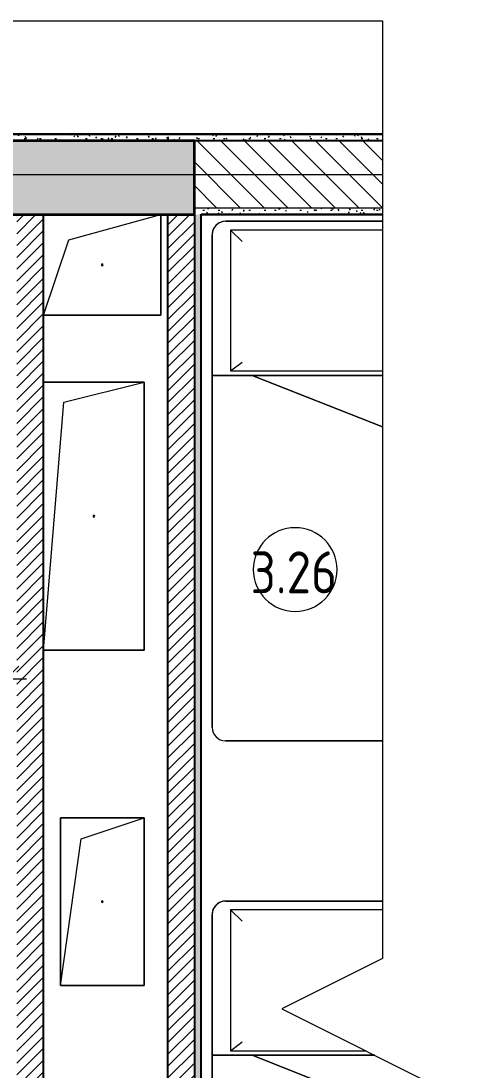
# Model space of a CAD drawing. Header units: millimetres. Extents: x 63482 to 319368, y -8553 to 29000.
# Drawn here: x 305917 to 307296, y 7825 to 10958 of the extents above; entities that cross this region are included whole.
import ezdxf

# ---------------------------------------------------------------- set-up
doc = ezdxf.new("R2010")
doc.units = ezdxf.units.MM
for name, color, linetype, lineweight in [('A-ANNO-DIMS', 7, 'Continuous', 9), ('A-ANNO-DIMS-50', 7, 'Continuous', 9), ('A-AREA-IDEN', 7, 'Continuous', 9), ('A-DETL-GENF', 7, 'Continuous', 9), ('A-GENM', 7, 'Continuous', 9), ('A-WALL', 7, 'Continuous', 9), ('I-FURN', 7, 'Continuous', 9), ('I-WALL', 7, 'Continuous', 9), ('Оси', 7, 'Continuous', 9)]:
    doc.layers.add(name, color=color, linetype=linetype, lineweight=lineweight)
for name, color, linetype, lineweight, true_color in [('A-WALL-1', 7, 'Continuous', 25, 0x3c3c3c), ('A-WALL-3', 7, 'Continuous', 35, 0x3c3c3c), ('A-WALL-FNSH-1', 7, 'Continuous', 15, 0x3c3c3c)]:
    doc.layers.add(name, color=color, linetype=linetype, lineweight=lineweight, true_color=true_color)
doc.styles.add('GOST Common_2', font='GOST_Common.ttf', dxfattribs={"width": 0.9, "height": 125})
doc.styles.add('ISOCPEUR', font='isocpeur.ttf', dxfattribs={"width": 0.9, "height": 125})
doc.dimstyles.new('ISO-2_5_0_9К_БОЛЬШОЙ', dxfattribs={"dimscale": 304.8, "dimtxt": 124.497647, "dimasz": 0.246063, "dimexe": 0.19685, "dimexo": 0.492126, "dimgap": 0, "dimtad": 1, "dimdec": 0, "dimrnd": 10, "dimzin": 0, "dimdsep": 46, "dimtxsty": 'ISOCPEUR', "dimblk1": 'OBLIQUE', "dimblk2": 'OBLIQUE', "dimsah": 1, "dimcen": 0.09, "dimdle": 0.19685, "dimazin": 0, "dimtfac": 1, "dimtdec": 4, "dimtix": 1, "dimtmove": 0, "dimatfit": 3, "dimfxl": 1, "dimtvp": 1, "dimtolj": 1, "dimtzin": 0, "dimarcsym": 2})
pattern_1 = [(45, (204824.617, 0), (-17.6776695, 17.6776695), [])]
pattern_2 = [(0, (204824.617, 0), (60.96, 15.24), [5.029, -40.691, 5.029, -40.691, -243.84]), (0, (204824.617, 0), (60.96, 15.24), [-91.44, 5.029, -86.411, 5.029, -40.691, -106.68]), (0, (204824.617, 0), (60.96, 15.24), [-228.6, 5.029, -25.451, 5.029, -71.171]), (120, (204847.477, 7.62), (-43.6782272, 45.1729086), [5.029, -40.691, 5.029, -40.691, -243.84]), (120, (204847.477, 7.62), (-43.6782272, 45.1729086), [-91.44, 5.029, -86.411, 5.029, -40.691, -106.68]), (120, (204847.477, 7.62), (-43.6782272, 45.1729086), [-228.6, 5.029, -25.451, 5.029, -71.171]), (240, (204855.097, 38.1), (-17.2817728, -60.4129086), [5.029, -40.691, 5.029, -40.691, -243.84]), (240, (204855.097, 38.1), (-17.2817728, -60.4129086), [-91.44, 5.029, -86.411, 5.029, -40.691, -106.68]), (240, (204855.097, 38.1), (-17.2817728, -60.4129086), [-228.6, 5.029, -25.451, 5.029, -71.171])]

# ---------------------------------------------------------------- blocks, each defined once
blk = doc.blocks.new('GM_Отверстие прямоугольное _в плите_ - Отверстие-21606471-Фрагмент 3_2')
at = {"layer": 'A-GENM'}
for p, q in [((-100, 75), (175, 150)), ((175, 150), (175, -150)), ((175, -150), (175, 150)), ((-175, -150), (-100, 75)), ((175, -150), (-175, -150)), ((-175, -150), (175, -150))]:
    blk.add_line(p, q, dxfattribs=at)
for start, end in [(360, 180), (180, 360)]:
    blk.add_arc((0, 0), 2.5, start, end, dxfattribs=at)
blk = doc.blocks.new('GM_Отверстие прямоугольное _в плите_ - Отверстие-21993100-Фрагмент 3_2')
at = {"layer": 'A-GENM'}
for p, q in [((-150, 400), (150, 400)), ((150, 400), (-150, 400)), ((-90, 340), (150, 400)), ((150, 400), (150, -400)), ((150, -400), (150, 400)), ((-150, -400), (-90, 340)), ((150, -400), (-150, -400)), ((-150, -400), (150, -400))]:
    blk.add_line(p, q, dxfattribs=at)
for start, end in [(360, 180), (180, 360)]:
    blk.add_arc((0, 0), 2.5, start, end, dxfattribs=at)
blk = doc.blocks.new('GM_Отверстие прямоугольное _в плите_ - Отверстие-21609826-Фрагмент 3_2')
at = {"layer": 'A-GENM'}
for p, q in [((-125, -250), (-125, 250)), ((-125, 250), (125, 250)), ((125, 250), (-125, 250)), ((-125, 250), (-125, -250)), ((-62.5, 187.5), (125, 250)), ((125, 250), (125, -250)), ((125, -250), (125, 250)), ((-125, -250), (-62.5, 187.5)), ((125, -250), (-125, -250)), ((-125, -250), (125, -250))]:
    blk.add_line(p, q, dxfattribs=at)
for start, end in [(360, 180), (180, 360)]:
    blk.add_arc((0, 0), 2.5, start, end, dxfattribs=at)
blk = doc.blocks.new('Bed - Small Sizes - 1_118-25585773-Фрагмент 3_2')
at = {"layer": 'I-FURN'}
for p, q in [((175.9, 0), (-292.7, 0)), ((-292.7, 0), (175.9, 0)), ((175.9, 0), (-292.7, 0)), ((-292.7, 0), (175.9, 0)), ((-277.5, -26.2), (-242.7, -60)), ((175.9, -26.2), (-277.5, -26.2)), ((-277.5, -26.2), (-277.5, -446.2)), ((175.9, -26.2), (-277.5, -26.2)), ((-277.5, -26.2), (-277.5, -446.2)), ((-332.7, -40), (-332.7, -460)), ((-332.7, -460), (-332.7, -40)), ((-332.7, -40), (-332.7, -460)), ((-332.7, -460), (-332.7, -40)), ((-277.5, -446.2), (-242.7, -420)), ((-332.7, -460), (-212.7, -460)), ((-212.7, -460), (-332.7, -460)), ((-332.7, -460), (-332.7, -1510)), ((-332.7, -1510), (-332.7, -460)), ((-332.7, -460), (-212.7, -460)), ((-277.5, -446.2), (125.2, -446.2)), ((-277.5, -446.2), (125.2, -446.2)), ((-212.7, -460), (152.7, -460)), ((152.7, -460), (-212.7, -460)), ((152.7, -460), (-212.7, -460)), ((-212.7, -460), (287.3, -657.7)), ((287.3, -657.7), (-212.7, -460)), ((-212.7, -460), (152.7, -460)), ((-212.7, -460), (287.3, -657.7)), ((-212.7, -460), (152.7, -460)), ((287.3, -657.7), (287.3, -527.3)), ((287.3, -527.3), (287.3, -657.7)), ((287.3, -657.7), (287.3, -527.3)), ((287.3, -527.3), (287.3, -657.7)), ((287.3, -715.8), (287.3, -657.7)), ((287.3, -657.7), (287.3, -715.8)), ((-292.7, -1550), (175.9, -1550)), ((175.9, -1550), (-292.7, -1550))]:
    blk.add_line(p, q, dxfattribs=at)
for centre, start, end in [((-292.7, -40), 90, 180), ((-292.7, -40), 90, 165), ((-292.7, -40), 90, 180), ((-292.7, -40), 150, 180), ((-292.7, -40), 165, 180), ((-292.7, -40), 120, 150), ((-292.7, -40), 90, 120), ((-292.7, -1510), 180, 270), ((-292.7, -1510), 180, 270)]:
    blk.add_arc(centre, 40, start, end, dxfattribs=at)
blk = doc.blocks.new('Bed - Small Sizes - 1_118-V335-Фрагмент 3_2')
at = {"layer": 'I-FURN'}
for p, q in [((175.9, 0), (-292.7, 0)), ((-292.7, 0), (175.9, 0)), ((175.9, 0), (-292.7, 0)), ((-292.7, 0), (175.9, 0)), ((-277.5, -26.2), (-242.7, -60)), ((175.9, -26.2), (-277.5, -26.2)), ((-277.5, -26.2), (-277.5, -446.2)), ((175.9, -26.2), (-277.5, -26.2)), ((-277.5, -26.2), (-277.5, -446.2)), ((-332.7, -40), (-332.7, -460)), ((-332.7, -460), (-332.7, -40)), ((-332.7, -40), (-332.7, -460)), ((-332.7, -460), (-332.7, -40)), ((-277.5, -446.2), (-242.7, -420)), ((-332.7, -460), (-212.7, -460)), ((-212.7, -460), (-332.7, -460)), ((-332.7, -460), (-332.7, -1510)), ((-332.7, -1510), (-332.7, -460)), ((-332.7, -460), (-212.7, -460)), ((-277.5, -446.2), (175.9, -446.2)), ((-277.5, -446.2), (175.9, -446.2)), ((-212.7, -460), (175.9, -460)), ((175.9, -460), (-212.7, -460)), ((175.9, -460), (-212.7, -460)), ((-212.7, -460), (175.9, -613.6)), ((175.9, -613.6), (-212.7, -460)), ((-212.7, -460), (175.9, -460)), ((-212.7, -460), (175.9, -613.6)), ((-212.7, -460), (175.9, -460)), ((-292.7, -1550), (175.9, -1550)), ((175.9, -1550), (-292.7, -1550))]:
    blk.add_line(p, q, dxfattribs=at)
for centre, start, end in [((-292.7, -40), 90, 180), ((-292.7, -40), 90, 180), ((-292.7, -40), 90, 180), ((-292.7, -40), 165, 180), ((-292.7, -40), 90, 165), ((-292.7, -1510), 180, 270), ((-292.7, -1510), 180, 270)]:
    blk.add_arc(centre, 40, start, end, dxfattribs=at)
blk = doc.blocks.new('DET_L_Линия разрыва - М100-31032908-Фрагмент 3_2')
at = {"layer": 'A-DETL-GENF'}
for p, q in [((2947.9, -300), (3247.9, 300)), ((0, 0), (2797.9, 0)), ((2797.9, 0), (2947.9, -300))]:
    blk.add_line(p, q, dxfattribs=at)
blk = doc.blocks.new('DET_L_Линия разрыва - М100-30991471-Фрагмент 3_2')
at = {"layer": 'A-DETL-GENF'}
blk.add_line((4539.1, 0), (0, 0), dxfattribs=at)
blk = doc.blocks.new('DIMBLOCK77-Фрагмент 3_2')
at = {"layer": 'A-ANNO-DIMS-50'}
for p, q in [((305013.6, 9081), (305013.6, 8935.1)), ((305013.6, 8995.1), (305013.6, 9081)), ((305873.6, 8898.1), (305873.6, 9055.1)), ((304953.6, 8995.1), (305933.6, 8995.1)), ((305873.6, 8995.1), (305873.6, 8898.1))]:
    blk.add_line(p, q, dxfattribs=at)
at = {"layer": 'A-ANNO-DIMS-50', "lineweight": 20}
for p, q in [((305013.6, 8995.1), (305051.1, 9032.6)), ((305873.6, 8995.1), (305911.1, 9032.6)), ((305013.6, 8995.1), (304976.1, 8957.6)), ((305873.6, 8995.1), (305836.1, 8957.6))]:
    blk.add_line(p, q, dxfattribs=at)
at = {"layer": 'A-ANNO-DIMS-50', "color": 0, "insert": (305325.1, 9158.4), "char_height": 125, "width": 284.429, "attachment_point": 1, "line_spacing_factor": 1.149209, "style": 'ISOCPEUR'}
blk.add_mtext('860', dxfattribs=at)
blk = doc.blocks.new('_Oblique')
at = {"color": 0, "linetype": 'ByBlock', "lineweight": -2}
blk.add_line((-0.5, -0.5), (0.5, 0.5), dxfattribs=at)
blk = doc.blocks.new('Марка_Помещения - Номер-25198446-Фрагмент 3_2')
at = {"layer": 'A-AREA-IDEN'}
for start, end in [(360, 180), (180, 360)]:
    blk.add_arc((0, 0), 2.5, start, end, dxfattribs=at)

msp = doc.modelspace()

# ---------------------------------------------------------------- hatches: boundary and pattern name
at = {"layer": 'I-WALL'}
h = msp.add_hatch(dxfattribs=at)
h.set_pattern_fill('FP_20', color=256, style=0, pattern_type=2)
h.set_pattern_definition([(135, (204824.617, 0), (-35.35534, -35.35534), [])])
h.paths.add_polyline_path([(299034.6, 10400), (299034.6, 10600), (298284.6, 10600), (298284.6, 10400), (299014.6, 10400)])
h.paths.add_polyline_path([(306434.6, 10400), (306996.2, 10400), (306996.2, 10600), (306434.6, 10600)])
h.paths.add_polyline_path([(297334.6, 10400), (297334.6, 10600), (297317.9, 10600), (297317.9, 10400)])
h = msp.add_hatch(dxfattribs=at)
h.set_pattern_fill('FP_3', color=256, style=0, pattern_type=2)
h.set_pattern_definition([(45, (204824.617, 0), (-28.512667, 28.512667), []), (45, (204853.13, 0), (-28.512667, 28.512667), [50.403, -10.081, 1.676, -8.404])])
h.paths.add_polyline_path([(306434.6, 10380), (306434.6, 10600), (299034.6, 10600), (299034.6, 10380), (306079.6, 10380)])
h = msp.add_hatch(dxfattribs=at)
h.set_pattern_fill('FP_10', color=256, style=0, pattern_type=2)
h.set_pattern_definition(pattern_2)
h.paths.add_polyline_path([(306079.6, 10600), (306996.2, 10600), (306996.2, 10620), (305653.6, 10620), (305653.6, 10600)])
h = msp.add_hatch(dxfattribs=at)
h.set_pattern_fill('FP_9', color=256, style=0, pattern_type=2)
h.set_pattern_definition(pattern_1)
h.paths.add_polyline_path([(305904.6, 5400), (305984.6, 5400), (305984.6, 10380), (305904.6, 10380), (305904.6, 5420)])
h = msp.add_hatch(dxfattribs=at)
h.set_pattern_fill('FP_9', color=256, style=0, pattern_type=2)
h.set_pattern_definition(pattern_1)
h.paths.add_polyline_path([(306434.6, 5400), (306434.6, 10380), (306354.6, 10380), (306354.6, 5400)])
h = msp.add_hatch(dxfattribs=at)
h.set_pattern_fill('FP_10', color=256, style=0, pattern_type=2)
h.set_pattern_definition(pattern_2)
h.paths.add_polyline_path([(306996.2, 10380), (306996.2, 10400), (306434.6, 10400), (306434.6, 10380), (306732.9, 10380)])
h = msp.add_hatch(dxfattribs=at)
h.set_pattern_fill('FP_10', color=256, style=0, pattern_type=2)
h.set_pattern_definition(pattern_2)
h.paths.add_polyline_path([(306434.6, 5160), (306454.6, 5160), (306454.6, 10380), (306434.6, 10380), (306434.6, 5180)])

# ---------------------------------------------------------------- linework, layer by layer
at = {"layer": 'A-WALL'}
msp.add_line((306434.6, 10400), (306996.2, 10400), dxfattribs=at)
at = {"layer": 'A-WALL-1'}
for p, q in [((305653.6, 10620), (306996.2, 10620)), ((306996.2, 10600), (306434.6, 10600)), ((305984.6, 5400), (305984.6, 10380)), ((306354.6, 10380), (306354.6, 5400)), ((306434.6, 10380), (306434.6, 4762)), ((306454.6, 5160), (306454.6, 10380)), ((306996.2, 10380), (306454.6, 10380))]:
    msp.add_line(p, q, dxfattribs=at)
at = {"layer": 'A-WALL-3'}
for p, q in [((306434.6, 10600), (299034.6, 10600)), ((306434.6, 10380), (306434.6, 10600)), ((299034.6, 10380), (306434.6, 10380))]:
    msp.add_line(p, q, dxfattribs=at)
at = {"layer": 'A-WALL-FNSH-1'}
for p, q in [((306996.2, 10621), (305654.6, 10621)), ((306455.6, 5159), (306455.6, 10379)), ((306455.6, 10379), (306996.2, 10379))]:
    msp.add_line(p, q, dxfattribs=at)
at = {"layer": 'Оси'}
msp.add_line((305746.2, 10500), (306996.2, 10500), dxfattribs=at)

# ---------------------------------------------------------------- block references
at = {"layer": 'A-AREA-IDEN', "xscale": 49.99999999999998, "yscale": 49.99999999999998, "zscale": 49.99999999999998}
msp.add_blockref('Марка_Помещения - Номер-25198446-Фрагмент 3_2', (306735.5, 9320.8), dxfattribs=at)
at = {"layer": 'A-DETL-GENF'}
for name, rotation in [('DET_L_Линия разрыва - М100-30991471-Фрагмент 3_2', 180), ('DET_L_Линия разрыва - М100-31032908-Фрагмент 3_2', 269.9999999999999)]:
    msp.add_blockref(name, (306996.2, 10957.8), dxfattribs=dict(at, rotation=rotation))
at = {"layer": 'A-GENM'}
for name, p in [('GM_Отверстие прямоугольное _в плите_ - Отверстие-21606471-Фрагмент 3_2', (306159.6, 10230)), ('GM_Отверстие прямоугольное _в плите_ - Отверстие-21993100-Фрагмент 3_2', (306134.6, 9480)), ('GM_Отверстие прямоугольное _в плите_ - Отверстие-21609826-Фрагмент 3_2', (306159.6, 8330))]:
    msp.add_blockref(name, p, dxfattribs=at)
at = {"layer": 'I-FURN'}
for name, p in [('Bed - Small Sizes - 1_118-V335-Фрагмент 3_2', (306820.3, 10360)), ('Bed - Small Sizes - 1_118-25585773-Фрагмент 3_2', (306820.3, 8331.4))]:
    msp.add_blockref(name, p, dxfattribs=at)

# ---------------------------------------------------------------- texts
at = {"layer": 'A-AREA-IDEN', "insert": (306602.6, 9375), "char_height": 125, "width": 331.899, "attachment_point": 1, "style": 'GOST Common_2'}
msp.add_mtext('3.26', dxfattribs=at)

# ---------------------------------------------------------------- dimensions: what is measured, and where the dimension line sits
at = {"layer": 'A-ANNO-DIMS'}
dim = msp.add_linear_dim(base=(305873.6, 8995.1), p1=(305013.6, 9231), p2=(305873.6, 9048.1), dimstyle='ISO-2_5_0_9К_БОЛЬШОЙ', override={"dimpost": '<>', "dimfxl": 879.303909}, dxfattribs=at)
dim.commit()
dim.dimension.update_dxf_attribs({"geometry": 'DIMBLOCK77-Фрагмент 3_2', "text_midpoint": (305443.6, 9057.6)})

doc.saveas('drawing.dxf')
